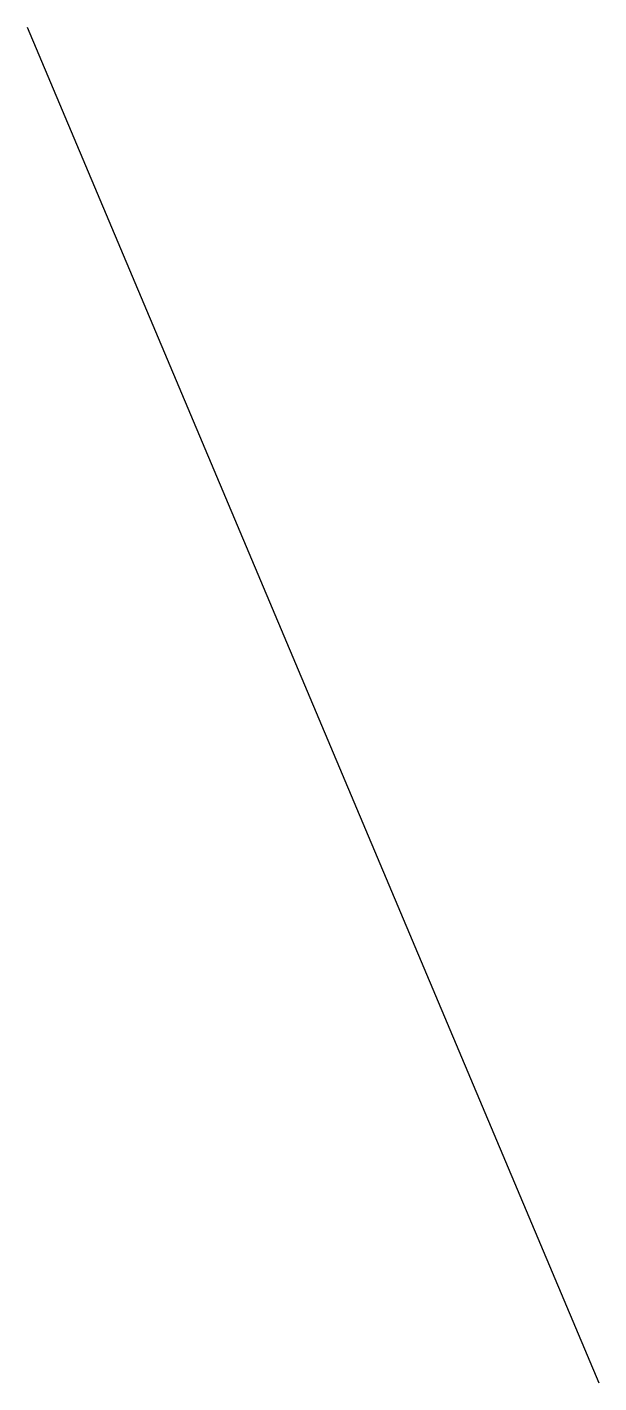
# Model space of a CAD drawing. Header units: inches. Extents: x 97 to 108.5, y 132.2 to 159.5.
import ezdxf

# ---------------------------------------------------------------- set-up
doc = ezdxf.new("R2010")
doc.units = ezdxf.units.IN
doc.header["$MEASUREMENT"] = 0

msp = doc.modelspace()

# ---------------------------------------------------------------- linework, layer by layer
at = {"color": 31, "true_color": 0xffbeb8, "transparency": 33554559}
msp.add_lwpolyline([(97, 159.5), (108.5, 132.25)], dxfattribs=at)

doc.saveas('drawing.dxf')
